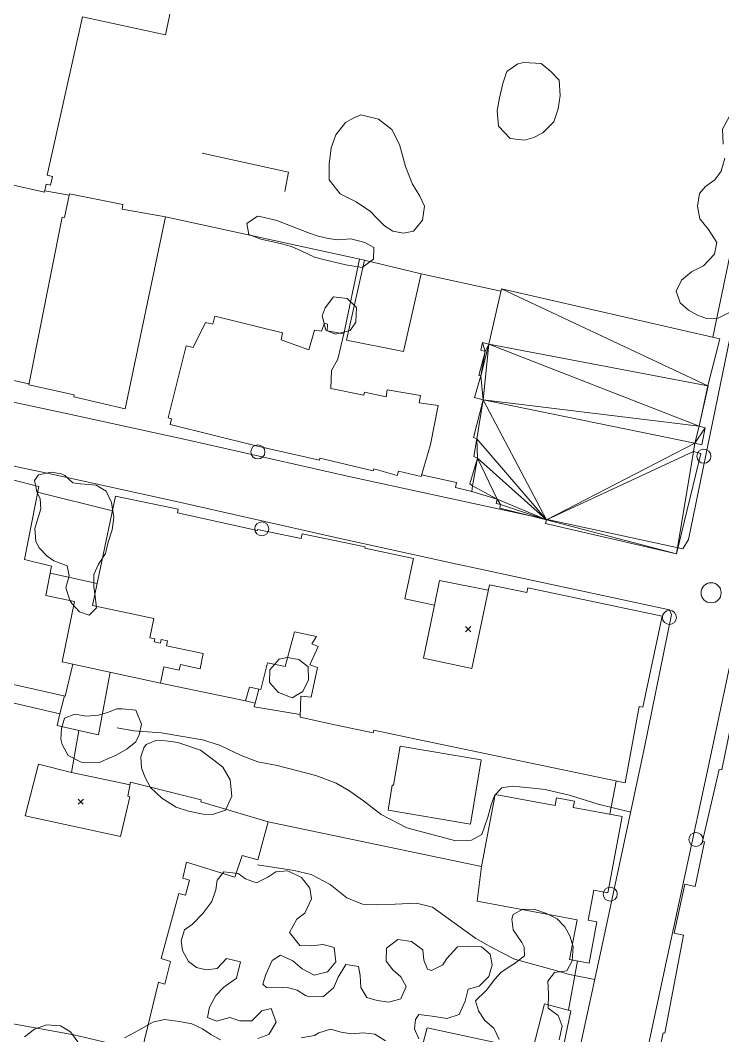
# Model space of a CAD drawing. Header units: metres. Extents: x 4652992 to 4879070, y 2074171 to 2309877.
# Drawn here: x 4653919.9 to 4653996.8, y 2307263.4 to 2307374.6 of the extents above; entities that cross this region are included whole.
import ezdxf

# ---------------------------------------------------------------- set-up
doc = ezdxf.new("R2010")
doc.units = ezdxf.units.M
doc.header["$MEASUREMENT"] = 0
doc.linetypes.add('DGN Style 3', pattern=[92.779933, 66.271381, -26.508552])
for name, color, linetype, lineweight in [('Level 18', 5, 'Continuous', 0), ('Level 20', 30, 'DGN Style 3', 0), ('Level 30', 5, 'Continuous', 0), ('Level 35', 4, 'Continuous', 0), ('Level 37', 3, 'Continuous', 0), ('Level 40', 1, 'Continuous', 0), ('Level 45', 9, 'Continuous', 0), ('Level 61', 4, 'Continuous', 0), ('Level 63', 3, 'Continuous', 0)]:
    doc.layers.add(name, color=color, linetype=linetype, lineweight=lineweight)

# ---------------------------------------------------------------- blocks, each defined once
blk = doc.blocks.new('POSTE_1')
at = {"layer": 'Level 61'}
blk.add_circle((-4.7e-05, -1.9e-05, -2.4e-05), 0.770001, dxfattribs=at)
blk = doc.blocks.new('AL_1')
at = {"layer": 'Level 45'}
blk.add_circle((2.1e-05, 1.3e-05, 3e-05), 1.100002, dxfattribs=at)
blk = doc.blocks.new('COTA_14')
at = {"layer": 'Level 63', "ltscale": 0.2}
for p, q in [((-1.408667, 1.419462, -0.000225), (-0.00021, -6e-05, -0.000225)), ((1.419312, 1.408397, -0.000225), (-0.00021, -6e-05, -0.000225)), ((-0.00021, -6e-05, -0.000225), (-1.419732, -1.408517, -0.000225)), ((-0.00021, -6e-05, -0.000225), (1.408247, -1.419582, -0.000225))]:
    blk.add_line(p, q, dxfattribs=at)
blk = doc.blocks.new('COTA_5')
at = {"layer": 'Level 63', "ltscale": 0.2}
for p, q in [((-0.000225, 0.00018, -9e-05), (-1.419747, -1.408277, -9e-05)), ((-1.408682, 1.419702, -9e-05), (-0.000225, 0.00018, -9e-05)), ((1.419297, 1.408637, -9e-05), (-0.000225, 0.00018, -9e-05)), ((-0.000225, 0.00018, -9e-05), (1.408232, -1.419342, -9e-05))]:
    blk.add_line(p, q, dxfattribs=at)

msp = doc.modelspace()

# ---------------------------------------------------------------- linework, layer by layer
at = {"layer": 'Level 18', "color": 30}
for p, q in [((4653993.069861, 2307317.732682, 1399.029664), (4653992.445765, 2307316.7365, 1399.093564)), ((4653991.196795, 2307309.526352, 1399.531408), (4653990.998841, 2307310.030602, 1399.415565))]:
    msp.add_line(p, q, dxfattribs=at)
for points in [[(4653993.06986, 2307317.732683, 1399.029663), (4653997.882727, 2307341.202971, 1397.629663), (4654004.257331, 2307369.598444, 1396.017163), (4654010.442095, 2307397.686935, 1394.304663), (4654011.548126, 2307403.068242, 1394.017163)], [(4653992.445765, 2307316.7365, 1399.093564), (4653968.678718, 2307321.863931, 1399.206064), (4653955.742812, 2307324.676123, 1398.668564), (4653938.30624, 2307328.631659, 1398.093564), (4653924.779973, 2307331.58324, 1397.393564), (4653910.05048, 2307334.711319, 1396.118564), (4653907.469277, 2307335.374561, 1395.768564)], [(4653990.998842, 2307310.030602, 1399.415565), (4653967.229093, 2307315.170229, 1399.090565), (4653954.257728, 2307317.99013, 1398.553065), (4653936.81855, 2307321.946256, 1397.978065), (4653923.338514, 2307324.88775, 1397.278065), (4653908.486177, 2307328.041917, 1396.003065), (4653906.023924, 2307328.504236, 1395.853065)], [(4653972.629108, 2307224.330705, 1404.548394), (4653979.689617, 2307255.117196, 1402.773394), (4653983.679478, 2307273.61327, 1401.560894), (4653988.229209, 2307294.793827, 1400.423394), (4653991.196795, 2307309.526352, 1399.531408)], [(4653979.703171, 2307222.708354, 1404.542163), (4653986.77421, 2307253.540759, 1402.767163), (4653990.774668, 2307272.085956, 1401.554663), (4653995.323199, 2307293.260925, 1400.417163), (4653998.213388, 2307306.877301, 1399.517163)]]:
    msp.add_polyline3d(points, dxfattribs=at)
at = {"layer": 'Level 20', "linetype": 'Continuous'}
for points in [[(4653986.744491, 2307287.881955, 1400.794596), (4653983.159156, 2307288.756445, 1400.794596), (4653980.151675, 2307289.682686, 1400.794596), (4653977.381523, 2307290.337556, 1400.794596), (4653975.381739, 2307290.568136, 1400.794596), (4653973.7723, 2307290.733345, 1400.794596), (4653972.625435, 2307290.547027, 1400.794596), (4653971.82262, 2307289.714301, 1400.757096), (4653971.459088, 2307288.670096, 1400.732096), (4653971.110884, 2307287.326276, 1400.682096), (4653970.423035, 2307285.416952, 1400.719596), (4653969.314786, 2307284.790973, 1400.719596), (4653967.60363, 2307284.738054, 1400.719596), (4653962.219584, 2307286.145396, 1400.719596), (4653959.412296, 2307287.616292, 1400.619596), (4653957.470609, 2307289.097824, 1400.457096), (4653955.888897, 2307290.252082, 1400.419596), (4653954.496456, 2307291.038698, 1400.382096), (4653952.25522, 2307291.89143, 1400.382096), (4653948.045452, 2307292.994262, 1400.232096), (4653945.919781, 2307293.389142, 1400.044596), (4653944.077734, 2307294.093689, 1399.982096), (4653941.707369, 2307295.219121, 1399.919596), (4653939.862961, 2307295.789684, 1399.832096), (4653935.338317, 2307296.56333, 1399.694596), (4653932.339082, 2307296.788008, 1399.532096), (4653930.700752, 2307297.06768, 1399.382096), (4653930.521205, 2307297.110125, 1399.357096)], [(4653982.799143, 2307269.532239, 1401.828424), (4653980.04099, 2307270.104166, 1401.828424), (4653978.412487, 2307270.543306, 1401.828424), (4653974.01936, 2307271.771124, 1401.828424), (4653971.62286, 2307273.010741, 1401.828424), (4653969.773216, 2307274.040255, 1401.828424), (4653965.027953, 2307277.476678, 1401.628424), (4653963.291374, 2307277.91449, 1401.540924), (4653960.948132, 2307277.796389, 1401.465924), (4653958.857856, 2307277.726041, 1401.428424), (4653957.367162, 2307277.809746, 1401.365924), (4653955.655328, 2307278.483823, 1401.303424), (4653953.818361, 2307279.940774, 1401.215924), (4653951.738135, 2307281.024848, 1401.140924), (4653949.899074, 2307281.486909, 1401.103424), (4653945.88081, 2307282.08798, 1401.003424)]]:
    msp.add_polyline3d(points, dxfattribs=at)
at = {"layer": 'Level 30', "color": 1}
for points in [[(4653922.540064, 2307355.814319, 1398.638346), (4653922.729092, 2307356.6634, 1398.638346), (4653923.217931, 2307356.554571, 1398.638346), (4653923.432084, 2307357.516511, 1398.575846), (4653922.827468, 2307357.651114, 1398.575846), (4653926.695048, 2307375.023613, 1398.475846), (4653935.81112, 2307373.046644, 1398.438346), (4653937.160679, 2307379.472243, 1397.657096), (4653930.401364, 2307380.898203, 1397.400846), (4653932.559233, 2307390.04487, 1397.250846), (4653928.610846, 2307390.923886, 1397.244596), (4653928.794858, 2307391.750436, 1397.069596), (4653925.104588, 2307392.571988, 1397.657096), (4653924.86106, 2307391.478104, 1398.219596), (4653919.18304, 2307392.742182, 1397.775846), (4653916.101959, 2307378.9025, 1397.894596), (4653916.838777, 2307378.738465, 1398.169596), (4653914.888163, 2307369.976642, 1398.169596), (4653913.337311, 2307370.321903, 1398.044596), (4653910.732795, 2307358.62287, 1398.150846), (4653912.327554, 2307358.267834, 1398.394596), (4653912.289387, 2307358.096392, 1398.394596), (4653922.540064, 2307355.814319, 1398.638346)], [(4653935.799542, 2307353.091749, 1399.869596), (4653931.387406, 2307332.066674, 1400.125846), (4653925.768668, 2307333.365155, 1400.332096), (4653925.794012, 2307333.600774, 1400.332096), (4653920.820355, 2307334.70683, 1400.038346), (4653924.478348, 2307353.064322, 1399.675846), (4653924.755963, 2307353.039105, 1399.675846), (4653925.273912, 2307355.614759, 1399.675846), (4653931.140172, 2307354.459223, 1400.113346), (4653931.039712, 2307353.946038, 1400.113346), (4653935.799542, 2307353.091749, 1399.869596)], [(4653963.783402, 2307324.632654, 1401.132096), (4653961.303161, 2307325.23154, 1401.125846), (4653961.173646, 2307324.765914, 1401.125846), (4653958.60068, 2307325.493974, 1401.000846), (4653958.540136, 2307325.280283, 1401.000846), (4653952.716488, 2307326.654988, 1400.850846), (4653952.658752, 2307326.454044, 1400.850846), (4653945.743118, 2307328.006055, 1400.788346), (4653936.306958, 2307330.3408, 1400.550846), (4653936.472983, 2307330.972148, 1400.550846), (4653936.076207, 2307331.065809, 1400.550846), (4653938.07192, 2307338.963036, 1400.594596), (4653938.824266, 2307338.77203, 1400.600846), (4653940.18137, 2307341.509336, 1400.088346), (4653940.974922, 2307341.322013, 1400.038346), (4653941.194309, 2307342.195569, 1399.969596), (4653948.629416, 2307340.373416, 1400.013346), (4653948.460904, 2307339.608548, 1400.088346), (4653951.508085, 2307338.527152, 1400.150846), (4653952.103538, 2307340.679836, 1399.719596), (4653952.885534, 2307340.562295, 1399.675846), (4653953.218549, 2307341.462671, 1399.650846), (4653953.530104, 2307341.348895, 1399.625846), (4653953.485211, 2307340.595078, 1399.550846), (4653955.340777, 2307340.277758, 1399.800846), (4653954.658902, 2307337.488347, 1400.307096), (4653953.96723, 2307336.243488, 1400.575846), (4653953.889963, 2307334.303753, 1400.900846), (4653957.524622, 2307333.566468, 1400.988346), (4653957.604826, 2307333.869395, 1400.963346), (4653959.976735, 2307333.389957, 1400.882096), (4653960.078442, 2307334.157184, 1400.832096), (4653963.738378, 2307333.534629, 1400.769596), (4653963.571431, 2307332.715748, 1400.969596), (4653965.658626, 2307332.410805, 1401.088346), (4653964.815786, 2307328.157383, 1401.350846), (4653963.783402, 2307324.632654, 1401.132096)], [(4653919.033128, 2307324.273124, 1400.261177), (4653921.91615, 2307323.537372, 1399.554927), (4653920.369583, 2307315.568586, 1399.592427), (4653923.316357, 2307314.81775, 1399.604927), (4653922.694043, 2307311.601628, 1401.679927), (4653925.840593, 2307310.964322, 1401.267427), (4653924.474104, 2307304.346514, 1401.311177), (4653925.665569, 2307304.091401, 1401.279927), (4653924.819377, 2307300.593255, 1400.911177), (4653919.1539, 2307301.853365, 1400.617427)], [(4653986.12148, 2307291.080557, 1404.879927), (4653962.053907, 2307296.12645, 1404.867427), (4653962.053907, 2307296.12645, 1401.904927), (4653958.612087, 2307296.85809, 1403.292427), (4653958.548986, 2307296.557116, 1403.292427), (4653954.32431, 2307297.442842, 1402.479927), (4653950.542965, 2307298.281189, 1401.779927), (4653950.605688, 2307300.575877, 1401.629927), (4653951.745135, 2307300.454477, 1401.661177), (4653952.429912, 2307303.720678, 1401.292427), (4653951.599673, 2307304.000565, 1400.992427), (4653952.506647, 2307306.024043, 1400.679927), (4653951.824281, 2307306.311063, 1400.736177), (4653952.336267, 2307307.100173, 1400.823677), (4653949.926737, 2307307.639044, 1400.836177), (4653948.885449, 2307303.839547, 1401.067427), (4653946.965742, 2307304.246317, 1401.161177), (4653946.252049, 2307301.306252, 1401.173677), (4653944.980973, 2307301.559656, 1401.186177), (4653944.547222, 2307300.056857, 1401.736177), (4653935.238605, 2307302.008457, 1400.598677), (4653935.610736, 2307303.783428, 1400.392427), (4653937.303771, 2307303.428474, 1400.448677), (4653937.4314, 2307304.037231, 1400.417427), (4653939.587867, 2307303.585117, 1400.854927), (4653939.937401, 2307305.2523, 1400.586177), (4653935.909625, 2307306.096744, 1400.548677), (4653936.02389, 2307306.641757, 1400.548677), (4653935.336907, 2307306.785786, 1400.548677), (4653935.254577, 2307306.393094, 1400.548677), (4653934.575375, 2307306.535493, 1400.548677), (4653934.645035, 2307306.867753, 1400.548677), (4653934.098465, 2307306.982345, 1400.523677), (4653934.540367, 2307309.0901, 1400.804927), (4653927.820294, 2307310.498998, 1400.829927), (4653930.337021, 2307322.503119, 1400.779927), (4653937.200462, 2307321.064163, 1400.729927), (4653937.119833, 2307320.679585, 1400.729927), (4653945.864826, 2307318.720595, 1400.742427), (4653945.889403, 2307318.83596, 1400.742427), (4653950.664228, 2307317.839932, 1400.748677), (4653950.775353, 2307318.369966, 1400.667427), (4653957.673352, 2307316.923764, 1400.673677), (4653957.643426, 2307316.781025, 1400.786177), (4653962.941861, 2307315.67018, 1404.104927), (4653962.014932, 2307311.248971, 1402.204927), (4653965.266316, 2307310.567302, 1402.104927), (4653964.043192, 2307304.733324, 1402.229927), (4653969.352244, 2307303.620253, 1402.779927), (4653971.271674, 2307312.775425, 1402.554927), (4653975.34957, 2307311.920473, 1405.236177), (4653975.457693, 2307312.436193, 1405.229927), (4653990.171473, 2307309.351372, 1404.917427), (4653988.081136, 2307299.381016, 1405.098677), (4653987.652026, 2307299.4648, 1405.098677), (4653986.12148, 2307291.080557, 1404.879927)], [(4653918.766913, 2307299.93495, 1400.579927), (4653924.239708, 2307298.653431, 1400.979927), (4653923.95338, 2307297.367792, 1400.979927), (4653926.327806, 2307296.819378, 1400.954927), (4653925.519745, 2307292.22682, 1400.986177), (4653921.878774, 2307293.115111, 1401.048677), (4653920.445805, 2307287.464424, 1403.079927), (4653930.885648, 2307285.222049, 1405.211177), (4653931.89061, 2307289.55362, 1403.067427), (4653931.663936, 2307289.620653, 1403.067427), (4653931.978627, 2307291.154179, 1403.067427), (4653939.720995, 2307289.215057, 1403.161177), (4653939.662886, 2307289.014408, 1403.161177), (4653947.051036, 2307286.810701, 1403.311177), (4653945.908667, 2307282.64564, 1403.017427), (4653944.19161, 2307283.132313, 1403.023677), (4653943.392294, 2307280.748664, 1403.217427), (4653938.106551, 2307282.387921, 1405.411177), (4653937.715331, 2307280.631305, 1405.267427), (4653938.418018, 2307280.411443, 1405.254927), (4653937.972975, 2307278.774761, 1405.254927), (4653937.246197, 2307278.946725, 1405.254927), (4653935.338451, 2307271.82719, 1405.654927), (4653936.357066, 2307271.519176, 1405.604927), (4653935.737668, 2307269.039357, 1405.598677), (4653935.032145, 2307269.246491, 1405.598677), (4653933.192357, 2307261.708881, 1405.611177), (4653925.777242, 2307263.490172, 1405.567427), (4653925.764491, 2307263.493189, 1402.548677), (4653918.507999, 2307264.781353, 1402.567427)], [(4653989.674407, 2307260.782097, 1406.860733), (4653990.30893, 2307263.68505, 1406.841983), (4653990.466319, 2307263.660459, 1404.716983), (4653992.51689, 2307274.386823, 1403.941983), (4653991.509629, 2307274.618237, 1403.848233), (4653992.675769, 2307279.985959, 1403.829483), (4653993.791137, 2307279.718112, 1403.929483), (4653994.837778, 2307284.626258, 1404.348233), (4653994.618983, 2307284.688121, 1404.348233), (4653996.418019, 2307292.554318, 1404.279483), (4653996.724622, 2307292.518665, 1404.279483), (4653998.075126, 2307299.119586, 1405.854483)], [(4653969.187494, 2307286.568481, 1403.123677), (4653960.16495, 2307288.088653, 1403.204927), (4653960.628221, 2307290.83827, 1403.229927), (4653960.765262, 2307290.815181, 1403.229927), (4653961.48744, 2307295.101461, 1403.192427), (4653970.372943, 2307293.604378, 1403.179927), (4653969.187494, 2307286.568481, 1403.123677)], [(4653985.802125, 2307287.384277, 1405.667427), (4653980.450219, 2307288.381843, 1406.204927), (4653980.581783, 2307289.087678, 1406.192427), (4653978.620049, 2307289.453334, 1405.936177), (4653978.461225, 2307288.601246, 1406.029927), (4653971.894388, 2307289.825268, 1405.967427), (4653970.419552, 2307281.912825, 1405.923677), (4653970.419552, 2307281.912825, 1404.504927), (4653969.92683, 2307278.110487, 1404.067427), (4653980.861351, 2307276.072354, 1404.523677), (4653980.054589, 2307271.744105, 1404.604927), (4653982.208005, 2307271.34272, 1404.604927), (4653983.049266, 2307275.856058, 1404.336177), (4653982.098135, 2307276.033344, 1404.336177), (4653982.710998, 2307279.321333, 1404.323677), (4653984.24591, 2307279.035234, 1405.923677), (4653985.802125, 2307287.384277, 1405.667427)], [(4653962.884795, 2307258.404078, 1405.379927), (4653964.439632, 2307264.230476, 1404.854927), (4653975.977344, 2307261.777728, 1405.317427), (4653977.309544, 2307266.879936, 1404.717427), (4653980.177377, 2307266.12056, 1404.729927), (4653978.598191, 2307258.544873, 1405.236177)]]:
    msp.add_polyline3d(points, dxfattribs=at)
msp.add_3dface([(4653961.864177, 2307338.354825, 1400.625846), (4653963.793015, 2307346.856073, 1400.294596), (4653957.599372, 2307348.330763, 1400.188346), (4653955.629931, 2307339.584348, 1400.207096)], dxfattribs=at)
at = {"layer": 'Level 35'}
for p, q in [((4653922.572818, 2307355.961442, 1398.338346), (4653925.247409, 2307355.482965, 1398.319596)), ((4653935.799542, 2307353.091749, 1399.600846), (4653957.599372, 2307348.330763, 1399.900846)), ((4653955.340777, 2307340.277758, 1399.988345), (4653957.026484, 2307348.455879, 1399.900845)), ((4653963.793015, 2307346.856074, 1399.963346), (4653972.519258, 2307344.958582, 1400.250846)), ((4653920.842346, 2307334.817193, 1400.036166), (4653916.106706, 2307335.822194, 1399.838345)), ((4653921.799407, 2307322.935845, 1399.354928), (4653929.998086, 2307320.886486, 1399.304928)), ((4653923.168515, 2307314.0537, 1399.367428), (4653928.327382, 2307312.91767, 1399.442428)), ((4653925.665569, 2307304.091402, 1400.998677), (4653935.239948, 2307302.014864, 1400.748677)), ((4653924.239708, 2307298.653431, 1401.036178), (4653924.727817, 2307300.613619, 1400.998678)), ((4653931.917738, 2307290.857461, 1401.698677), (4653925.519745, 2307292.226821, 1401.261177)), ((4653985.157252, 2307291.282713, 1403.042427), (4653984.450261, 2307287.636257, 1403.042427)), ((4653980.91059, 2307271.584551, 1404.436177), (4653979.92996, 2307266.186074, 1404.436177))]:
    msp.add_line(p, q, dxfattribs=at)
at = {"layer": 'Level 35', "flags": 128}
for points, elevation in [([(4653971.147342, 2307312.182395), (4653965.808367, 2307313.242269), (4653965.266316, 2307310.567302)], 1401.823677), ([(4653945.610946, 2307299.805397), (4653945.520589, 2307299.396346), (4653950.551011, 2307298.575568)], 1401.717427)]:
    msp.add_lwpolyline(points, dxfattribs=dict(at, elevation=elevation))
at = {"layer": 'Level 35', "extrusion": (-0.0003879635637823, -0.0017494621734577, 0.9999983944318996), "elevation": -4441.310924, "flags": 128}
msp.add_lwpolyline([(4653929.934688, 2307298.968376), (4653928.656292, 2307292.106822), (4653926.52101, 2307292.580346)], dxfattribs=at)
at = {"layer": 'Level 35', "extrusion": (0.0259100143765821, 0.1096043920444871, 0.9936375337111433), "elevation": 374866.689806, "flags": 128}
msp.add_lwpolyline([(-3998308.570187, -3294820.011467), (-3998309.663229, -3294820.011467), (-3998309.687162, -3294821.620786)], dxfattribs=at)
at = {"layer": 'Level 35'}
msp.add_polyline3d([(4653969.354534, 2307322.999427, 1401.369596), (4653967.546704, 2307323.426207, 1401.369596), (4653967.667567, 2307323.975356, 1401.369596), (4653963.844851, 2307324.842453, 1400.882096)], dxfattribs=at)
at = {"layer": 'Level 37'}
for p, q in [((4653995.720537, 2307339.92096, 1400.119596), (4654008.763461, 2307402.419688, 1396.007096)), ((4653970.419552, 2307281.912825, 1402.948678), (4653947.051036, 2307286.810701, 1402.573678))]:
    msp.add_line(p, q, dxfattribs=at)
at = {"layer": 'Level 37', "extrusion": (-0.0139573119558932, 0.0025642213925504, 0.9998993040359692), "elevation": -57642.162197, "flags": 128}
msp.add_lwpolyline([(4653505.979225, 2307515.456717), (4653515.452512, 2307513.398218), (4653515.062117, 2307511.273045)], dxfattribs=at)
at = {"layer": 'Level 40', "color": 3}
for points in [[(4653976.933601, 2307369.8862, 1399.007096), (4653978.009995, 2307369.016977, 1398.944596), (4653978.904531, 2307368.056657, 1398.844596), (4653979.02447, 2307366.394918, 1398.882096), (4653978.78217, 2307364.92554, 1398.969596), (4653978.334729, 2307363.504438, 1399.044596), (4653977.123609, 2307362.289831, 1399.057096), (4653976.14623, 2307361.770027, 1399.057096), (4653975.111084, 2307361.478049, 1399.057096), (4653973.533321, 2307361.66189, 1398.982096), (4653972.270066, 2307363.030328, 1398.919596), (4653972.124485, 2307364.698102, 1398.882096), (4653972.361184, 2307366.142019, 1398.819596), (4653972.734056, 2307367.714564, 1398.782096), (4653973.184738, 2307369.027788, 1398.769596), (4653974.368737, 2307369.873873, 1398.794596), (4653975.020124, 2307370.01515, 1398.794596), (4653976.933601, 2307369.8862, 1399.007096)], [(4653959.113631, 2307363.809089, 1399.482096), (4653960.583794, 2307362.658564, 1399.332096), (4653961.437915, 2307361.036892, 1399.332096), (4653961.733689, 2307359.814826, 1399.332096), (4653962.086311, 2307358.606159, 1399.332096), (4653962.483962, 2307357.601266, 1399.382096), (4653962.841651, 2307356.65939, 1399.444596), (4653963.660877, 2307355.367528, 1399.494596), (4653964.16969, 2307354.256034, 1399.569596), (4653963.940043, 2307352.729049, 1399.569596), (4653962.950266, 2307351.542044, 1399.544596), (4653961.844546, 2307351.293525, 1399.532096), (4653960.706462, 2307351.508211, 1399.507096), (4653959.786484, 2307352.100261, 1399.469596), (4653958.948402, 2307352.940992, 1399.432096), (4653958.247092, 2307353.669085, 1399.407096), (4653956.677586, 2307354.735834, 1399.369596), (4653954.929375, 2307355.603521, 1399.307096), (4653953.734166, 2307357.144807, 1399.269596), (4653953.71025, 2307358.865558, 1399.157096), (4653953.944964, 2307360.659334, 1399.069596), (4653954.445061, 2307362.068968, 1399.044596), (4653955.525457, 2307363.422201, 1399.057096), (4653956.425738, 2307363.960338, 1399.094596), (4653957.198533, 2307364.287339, 1399.119596), (4653959.113631, 2307363.809089, 1399.482096)], [(4653996.870086, 2307361.049609, 1399.107096), (4653996.799694, 2307362.693531, 1398.932096), (4653997.542157, 2307364.11965, 1398.757096)], [(4653997.541061, 2307342.617277, 1400.457096), (4653996.303628, 2307342.001172, 1400.419596), (4653995.054958, 2307341.947951, 1400.382096), (4653994.059718, 2307342.31535, 1400.307096), (4653993.052208, 2307342.872382, 1400.219596), (4653992.151391, 2307343.671109, 1400.144596), (4653991.705247, 2307344.94985, 1400.082096), (4653992.295421, 2307346.171673, 1399.982096), (4653993.403816, 2307347.058222, 1399.932096), (4653994.709063, 2307347.738416, 1399.932096), (4653995.926348, 2307348.999535, 1399.907096), (4653996.178488, 2307350.27416, 1399.819596), (4653995.257522, 2307351.717901, 1399.719596), (4653994.32661, 2307352.870521, 1399.657096), (4653994.067245, 2307354.265415, 1399.557096), (4653994.264876, 2307355.659569, 1399.419596), (4653994.945207, 2307356.433342, 1399.332096), (4653995.963572, 2307357.154312, 1399.282096), (4653996.651654, 2307358.086332, 1399.282096), (4653997.044975, 2307359.514509, 1399.244596)], [(4653951.440503, 2307351.360315, 1399.044596), (4653952.528296, 2307350.969503, 1399.182096), (4653953.608663, 2307350.728164, 1399.375846), (4653954.631827, 2307350.594319, 1399.575846), (4653956.110415, 2307350.688808, 1399.632096), (4653957.611769, 2307350.281098, 1399.832096), (4653958.595279, 2307349.727128, 1400.032096), (4653958.586743, 2307348.467787, 1400.169596), (4653957.327593, 2307347.530192, 1400.107096), (4653955.530406, 2307347.819802, 1399.894596), (4653953.382472, 2307348.353146, 1399.607096), (4653952.131859, 2307348.674892, 1399.469596), (4653950.641231, 2307349.375283, 1399.294596), (4653949.583899, 2307349.839312, 1399.144596), (4653948.518387, 2307350.144246, 1399.044596), (4653947.390326, 2307350.410255, 1398.982096), (4653946.225354, 2307350.631294, 1398.957096), (4653944.937283, 2307351.149734, 1398.844596), (4653944.692534, 2307352.361453, 1398.769596), (4653945.892227, 2307353.152044, 1398.694596), (4653946.441892, 2307353.076102, 1398.694596), (4653948.000158, 2307352.681808, 1398.607096), (4653951.440503, 2307351.360315, 1399.044596)], [(4653955.702879, 2307344.14519, 1401.419596), (4653956.698001, 2307343.159381, 1401.844596), (4653956.642035, 2307341.563155, 1401.919596), (4653956.038254, 2307340.659456, 1401.919596), (4653954.409248, 2307340.239016, 1401.757096), (4653953.372764, 2307340.671283, 1401.619596), (4653952.93949, 2307342.248798, 1401.332096), (4653953.270219, 2307343.136438, 1401.319596), (4653954.208971, 2307344.336652, 1401.282096), (4653955.702879, 2307344.14519, 1401.419596)], [(4653921.507437, 2307318.962124, 1400.305027), (4653921.590959, 2307317.517877, 1400.192527), (4653921.952889, 2307316.841067, 1400.192527), (4653922.830139, 2307315.935006, 1400.192527), (4653923.576205, 2307315.409346, 1400.280027), (4653925.048064, 2307314.87349, 1400.355027), (4653925.262277, 2307313.774656, 1400.330027), (4653924.884638, 2307312.439355, 1400.355027), (4653925.315326, 2307311.101237, 1400.617527), (4653925.554666, 2307310.722163, 1400.730027), (4653926.375001, 2307309.802671, 1401.055027), (4653927.434019, 2307309.471855, 1401.430027), (4653928.258878, 2307310.271463, 1401.892527), (4653928.11001, 2307311.543004, 1401.767527), (4653927.966982, 2307312.598143, 1401.667527), (4653927.96324, 2307313.916032, 1401.680027), (4653928.480494, 2307315.030208, 1401.730027), (4653929.225409, 2307316.198111, 1401.805027), (4653929.534783, 2307317.468907, 1401.817527), (4653929.963662, 2307318.792104, 1401.767527), (4653930.156286, 2307320.144236, 1401.592527), (4653929.901854, 2307321.790125, 1401.217527), (4653929.28907, 2307323.036872, 1400.967527), (4653928.195673, 2307323.698341, 1400.517527), (4653926.530534, 2307323.849815, 1399.980027), (4653925.636751, 2307323.953452, 1399.742527), (4653924.76242, 2307324.751312, 1399.642527), (4653924.369525, 2307324.924763, 1399.517527), (4653923.333372, 2307325.115789, 1399.367527), (4653921.896222, 2307324.837115, 1399.192527), (4653921.461174, 2307324.214195, 1399.142527), (4653921.752412, 2307322.855265, 1399.192527), (4653922.074451, 2307322.241634, 1399.267527), (4653922.149214, 2307321.121988, 1399.467527), (4653921.507437, 2307318.962124, 1400.305027)], [(4653950.392192, 2307304.596091, 1401.811277), (4653951.429663, 2307303.799685, 1401.898777), (4653951.466527, 2307302.379352, 1401.917527), (4653950.831479, 2307301.090936, 1401.942527), (4653949.68017, 2307300.395076, 1401.948777), (4653948.162146, 2307300.96896, 1401.811277), (4653947.179581, 2307302.075045, 1401.755027), (4653947.213951, 2307303.451654, 1401.686277), (4653948.253368, 2307304.617611, 1401.636277), (4653949.135236, 2307304.825948, 1401.636277), (4653950.392192, 2307304.596091, 1401.811277)], [(4653932.559016, 2307299.047783, 1404.305027), (4653933.1851, 2307297.505251, 1404.305027), (4653932.90015, 2307296.339083, 1404.305027), (4653932.546569, 2307295.591395, 1404.092527), (4653931.591697, 2307294.798199, 1403.867527), (4653930.392734, 2307294.116365, 1403.655027), (4653929.885292, 2307293.887763, 1403.530027), (4653928.524487, 2307293.324655, 1403.280027), (4653926.564413, 2307293.332342, 1402.892527), (4653925.147958, 2307294.096405, 1402.642527), (4653924.493996, 2307295.270099, 1402.492527), (4653924.331517, 2307295.871673, 1402.417527), (4653924.400892, 2307297.035193, 1402.255027), (4653924.731276, 2307298.163799, 1402.217527), (4653925.873846, 2307298.590805, 1402.492527), (4653927.147719, 2307298.396794, 1402.867527), (4653928.458088, 2307298.489132, 1403.230027), (4653929.439135, 2307298.79344, 1403.480027), (4653930.468278, 2307299.193639, 1403.430027), (4653931.05829, 2307299.188181, 1403.480027), (4653932.559016, 2307299.047783, 1404.305027)], [(4653939.650548, 2307294.662129, 1405.067527), (4653941.075941, 2307293.574153, 1405.055027), (4653942.086782, 2307292.798753, 1405.055027), (4653942.885667, 2307291.429886, 1405.167527), (4653943.07528, 2307289.61515, 1405.380027), (4653942.388016, 2307288.088251, 1405.642527), (4653940.936342, 2307287.600267, 1405.680027), (4653939.926458, 2307287.651394, 1405.680027), (4653938.331883, 2307287.974886, 1405.680027), (4653936.955543, 2307288.434481, 1405.680027), (4653935.394165, 2307289.393718, 1405.605027), (4653934.150191, 2307290.57287, 1405.492527), (4653933.547304, 2307291.734484, 1405.342527), (4653933.177229, 2307292.733771, 1405.142527), (4653933.093382, 2307293.933529, 1404.992527), (4653933.415467, 2307294.903198, 1404.905027), (4653933.684457, 2307295.268645, 1404.892527), (4653934.756055, 2307295.739253, 1404.867527), (4653935.05952, 2307295.774748, 1404.955027), (4653936.421283, 2307295.613583, 1404.917527), (4653937.147598, 2307295.495439, 1404.942527), (4653939.650548, 2307294.662129, 1405.067527)], [(4653945.905181, 2307263.089997, 1404.492527), (4653947.132426, 2307263.525694, 1404.592527), (4653947.91573, 2307264.873605, 1404.630027), (4653947.386119, 2307266.371056, 1404.530027), (4653946.357663, 2307266.103496, 1404.342527), (4653945.250249, 2307264.993762, 1404.280027), (4653943.93459, 2307265.009442, 1404.205027), (4653942.857374, 2307265.372183, 1404.092527), (4653941.368679, 2307264.971506, 1404.142527), (4653940.41077, 2307265.386696, 1404.067527), (4653940.628776, 2307266.491862, 1403.905027), (4653941.318349, 2307267.781264, 1403.817527), (4653942.195731, 2307268.703359, 1403.767527), (4653943.567514, 2307269.669771, 1403.842527), (4653943.995289, 2307271.478518, 1403.880027), (4653942.486158, 2307271.835945, 1403.880027), (4653941.461144, 2307270.733598, 1403.905027), (4653940.270632, 2307270.585127, 1403.905027), (4653939.176422, 2307270.871185, 1403.892527), (4653938.320653, 2307271.504305, 1403.880027), (4653937.677573, 2307272.732706, 1403.842527), (4653937.52907, 2307273.763262, 1403.805027), (4653937.883378, 2307274.997559, 1403.792527), (4653938.769518, 2307275.594751, 1403.817527), (4653939.888261, 2307276.755606, 1403.780027), (4653940.881857, 2307278.080612, 1403.905027), (4653941.304316, 2307279.379474, 1403.992527), (4653941.454171, 2307280.420074, 1404.092527), (4653942.197995, 2307281.346898, 1404.255027), (4653943.74678, 2307281.168395, 1404.392527), (4653944.557056, 2307280.572952, 1404.505027), (4653945.750836, 2307280.128799, 1404.655027), (4653946.992156, 2307280.749479, 1404.630027), (4653947.872632, 2307281.32111, 1404.492527), (4653949.191036, 2307281.439292, 1404.417527), (4653950.697596, 2307280.705841, 1404.367527), (4653951.599206, 2307279.550721, 1404.367527), (4653951.796122, 2307278.374186, 1404.367527), (4653951.069814, 2307276.797559, 1404.255027), (4653950.197923, 2307276.143187, 1404.167527), (4653949.391961, 2307274.693034, 1403.955027), (4653950.498373, 2307273.247287, 1403.905027), (4653951.762875, 2307273.243724, 1403.905027), (4653953.0557, 2307273.367963, 1404.155027), (4653954.277804, 2307273.051614, 1404.305027), (4653954.466483, 2307271.473496, 1404.417527), (4653953.549448, 2307270.372477, 1404.392527), (4653952.072083, 2307270.022922, 1404.367527), (4653950.77015, 2307270.707908, 1404.217527), (4653949.729493, 2307271.600036, 1404.105027), (4653948.410566, 2307272.20834, 1403.905027), (4653947.473268, 2307271.623264, 1403.767527), (4653946.783869, 2307270.091699, 1403.680027), (4653946.469215, 2307269.036327, 1403.705027), (4653946.87298, 2307268.671675, 1403.917527), (4653948.583646, 2307268.616245, 1404.042527), (4653949.129205, 2307268.648447, 1404.080027), (4653950.22908, 2307268.387949, 1404.142527), (4653951.116092, 2307267.774331, 1404.305027), (4653951.57084, 2307267.639725, 1404.392527), (4653953.113786, 2307267.677823, 1404.555027), (4653954.249698, 2307268.673197, 1404.642527), (4653954.689326, 2307269.80658, 1404.592527), (4653955.560694, 2307271.187437, 1404.505027), (4653956.939014, 2307270.968601, 1404.580027), (4653957.124425, 2307269.983107, 1404.642527), (4653957.179374, 2307268.651881, 1404.892527), (4653957.850777, 2307267.551283, 1405.017527), (4653958.99048, 2307267.227548, 1405.130027), (4653960.27215, 2307267.058504, 1405.192527), (4653961.564802, 2307267.424905, 1405.317527), (4653962.163391, 2307268.789662, 1405.255027), (4653961.582972, 2307269.814906, 1405.130027), (4653960.710035, 2307270.613505, 1405.042527), (4653959.9734, 2307271.541236, 1404.917527), (4653959.997932, 2307272.98815, 1404.705027), (4653961.224829, 2307273.90817, 1404.630027), (4653962.74237, 2307273.710165, 1404.630027), (4653963.962077, 2307272.77563, 1404.692527), (4653964.093587, 2307271.668392, 1404.805027), (4653964.494956, 2307270.685554, 1404.930027), (4653964.918461, 2307270.531446, 1404.930027), (4653966.185359, 2307271.146067, 1404.792527), (4653966.611087, 2307271.852305, 1404.780027), (4653967.783732, 2307273.134904, 1404.717527), (4653968.982828, 2307273.200636, 1404.780027), (4653970.395136, 2307273.135164, 1404.905027), (4653971.344809, 2307272.31839, 1405.067527), (4653971.567303, 2307271.135797, 1405.217527), (4653971.201665, 2307269.850379, 1405.355027), (4653970.136824, 2307268.81127, 1405.567527), (4653968.957817, 2307268.471757, 1405.680027), (4653968.612093, 2307267.154721, 1405.967527), (4653967.965266, 2307265.69378, 1406.217527), (4653966.604464, 2307265.262813, 1406.305027), (4653964.990273, 2307265.510612, 1406.330027), (4653963.529553, 2307265.722062, 1406.330027), (4653963.163393, 2307265.16313, 1406.292527), (4653963.07036, 2307264.135974, 1406.480027), (4653963.557049, 2307263.052223, 1406.780027)], [(4653978.903397, 2307262.943785, 1407.830027), (4653979.251267, 2307264.408521, 1407.792527), (4653978.813449, 2307265.579088, 1407.755027), (4653977.685956, 2307266.406089, 1407.717527), (4653977.734671, 2307267.968303, 1407.567527), (4653977.662728, 2307269.345685, 1407.430027), (4653978.409664, 2307270.315866, 1407.442527), (4653979.753995, 2307270.477814, 1407.742527), (4653980.33986, 2307271.566138, 1407.792527), (4653980.439361, 2307273.116332, 1407.692527), (4653980.063449, 2307274.325595, 1407.555027), (4653979.530367, 2307275.305321, 1407.380027), (4653978.684602, 2307276.199011, 1407.180027), (4653977.526903, 2307276.766425, 1407.017527), (4653976.259665, 2307277.199723, 1406.805027), (4653974.93442, 2307277.246646, 1406.517527), (4653973.873311, 2307276.670908, 1406.192527), (4653973.731159, 2307276.144407, 1406.180027), (4653973.853142, 2307274.995244, 1406.180027), (4653974.827363, 2307273.591025, 1406.267527), (4653975.062951, 2307273.081815, 1406.280027), (4653975.096889, 2307272.140206, 1406.280027), (4653973.96906, 2307271.260175, 1406.305027), (4653973.628579, 2307271.04735, 1406.317527), (4653972.565062, 2307270.338813, 1406.392527), (4653971.862606, 2307269.571494, 1406.455027), (4653971.073598, 2307268.53125, 1406.705027), (4653970.865641, 2307268.313734, 1406.817527), (4653969.744118, 2307267.218821, 1407.530027)], [(4653969.744118, 2307267.218821, 1407.530027), (4653970.085924, 2307266.097652, 1407.367527), (4653970.760244, 2307265.03115, 1407.342527), (4653971.755213, 2307264.208841, 1407.305027), (4653972.334268, 2307262.951498, 1407.317527)], [(4653931.296632, 2307263.133344, 1405.142527), (4653932.949778, 2307264.033117, 1405.167527), (4653934.426795, 2307264.866996, 1405.130027), (4653935.676874, 2307265.162774, 1405.117527), (4653937.322308, 2307264.934477, 1405.117527), (4653938.669384, 2307264.696138, 1405.155027), (4653939.840505, 2307264.149743, 1405.255027), (4653940.778674, 2307263.52401, 1405.330027), (4653941.804908, 2307262.931223, 1405.380027)], [(4653920.365024, 2307263.247411, 1404.992527), (4653921.466948, 2307264.089422, 1404.955027), (4653922.787923, 2307264.583626, 1404.917527), (4653924.29688, 2307264.468361, 1404.942527), (4653925.38852, 2307263.806279, 1404.980027), (4653926.193481, 2307262.700951, 1405.080027)], [(4653959.897276, 2307262.816022, 1406.730027), (4653958.714651, 2307263.553458, 1406.330027), (4653957.484138, 2307263.710385, 1406.055027), (4653956.114577, 2307263.60432, 1405.905027), (4653955.023285, 2307263.782078, 1405.730027), (4653953.883582, 2307264.105814, 1405.392527), (4653952.579601, 2307263.688291, 1405.205027), (4653952.110953, 2307263.395753, 1405.142527), (4653950.656246, 2307263.14844, 1405.030027)]]:
    msp.add_polyline3d(points, dxfattribs=at)

# ---------------------------------------------------------------- block references
at = {"layer": 'Level 45'}
msp.add_blockref('AL_1', (4653995.54215, 2307311.90385, 1398.95705), dxfattribs=at)
at = {"layer": 'Level 61'}
for p in [(4653945.91935, 2307327.33795, 1398.36745), (4653994.75365, 2307326.86285, 1398.48755), (4653946.34265, 2307318.91505, 1398.86125), (4653990.98215, 2307309.20585, 1399.31125), (4653993.87545, 2307284.87465, 1400.87545), (4653984.49875, 2307278.89045, 1400.49875)]:
    msp.add_blockref('POSTE_1', p, dxfattribs=at)
at = {"layer": 'Level 63', "ltscale": 0.2, "xscale": 0.2, "yscale": 0.2, "zscale": 0.2}
for name, p in [('COTA_5', (4653968.93525, 2307307.92475, 1400.22995)), ('COTA_14', (4653926.52125, 2307289.01535, 1399.63835))]:
    msp.add_blockref(name, p, dxfattribs=at)

# ---------------------------------------------------------------- meshes
at = {"layer": 'Level 30', "color": 1}
mesh = msp.add_polyface(dxfattribs=at)
corners = [(4653996.508656, 2307339.741263, 1400.850846), (4653972.573972, 2307345.198547, 1401.550846), (4653971.197899, 2307339.163332, 1401.538346), (4653970.506238, 2307339.321036, 1401.538346), (4653970.324951, 2307338.475814, 1401.788346), (4653970.792795, 2307338.338625, 1401.788346), (4653970.122759, 2307335.722822, 1401.788346), (4653970.311895, 2307335.664795, 1401.788346), (4653969.633962, 2307333.318864, 1401.794596), (4653970.595241, 2307333.038449, 1401.407096), (4653969.530332, 2307328.934559, 1401.350846), (4653969.874599, 2307328.786327, 1401.338346), (4653969.579129, 2307326.832572, 1401.069596), (4653969.981767, 2307326.643766, 1401.069596), (4653969.110509, 2307323.847633, 1401.325846), (4653969.415163, 2307323.641745, 1401.325846), (4653969.354534, 2307322.999427, 1401.307096), (4653972.120403, 2307322.172617, 1401.982096), (4653972.003852, 2307321.704299, 1401.982096), (4653972.484492, 2307321.564092, 1401.982096), (4653972.40317, 2307321.194666, 1401.982096), (4653977.514735, 2307319.894794, 1404.300846), (4653977.427806, 2307319.49989, 1404.300846), (4653991.760544, 2307316.185096, 1404.269596), (4653994.4359, 2307327.183892, 1404.407096), (4653993.603255, 2307327.380279, 1401.719596), (4653993.778558, 2307328.304183, 1401.719596), (4653994.518418, 2307328.116194, 1401.719596), (4653994.900213, 2307329.983457, 1401.657096), (4653994.224375, 2307330.156339, 1401.657096), (4653995.20546, 2307334.576901, 1401.650846), (4653995.173464, 2307334.584462, 1401.300846)]
mesh.append_faces([[corners[k] for k in face] for face in [(23, 21, 22), (25, 23, 24), (21, 19, 20), (19, 17, 18), (17, 15, 16), (15, 13, 14), (13, 11, 12), (11, 9, 10), (9, 7, 8), (31, 29, 30), (7, 5, 6), (1, 31, 0), (5, 3, 4), (28, 26, 27)]], dxfattribs={"vtx0": -1, "color": 1})
mesh.append_faces([[corners[k] for k in face] for face in [(29, 26, 28), (2, 31, 1)]], dxfattribs={"vtx0": -1, "vtx1": -1, "color": 1})
mesh.append_faces([[corners[k] for k in face] for face in [(21, 23, 25), (19, 21, 17), (17, 21, 13), (21, 11, 13), (11, 21, 9), (15, 17, 13), (9, 21, 26), (9, 26, 29), (7, 9, 2), (9, 29, 2), (29, 31, 2), (7, 2, 5)]], dxfattribs={"vtx0": -1, "vtx1": -1, "vtx2": -1, "color": 1})
mesh.append_faces([[corners[k] for k in face] for face in [(21, 25, 26), (5, 2, 3)]], dxfattribs={"vtx0": -1, "vtx2": -1, "color": 1})

doc.saveas('drawing.dxf')
